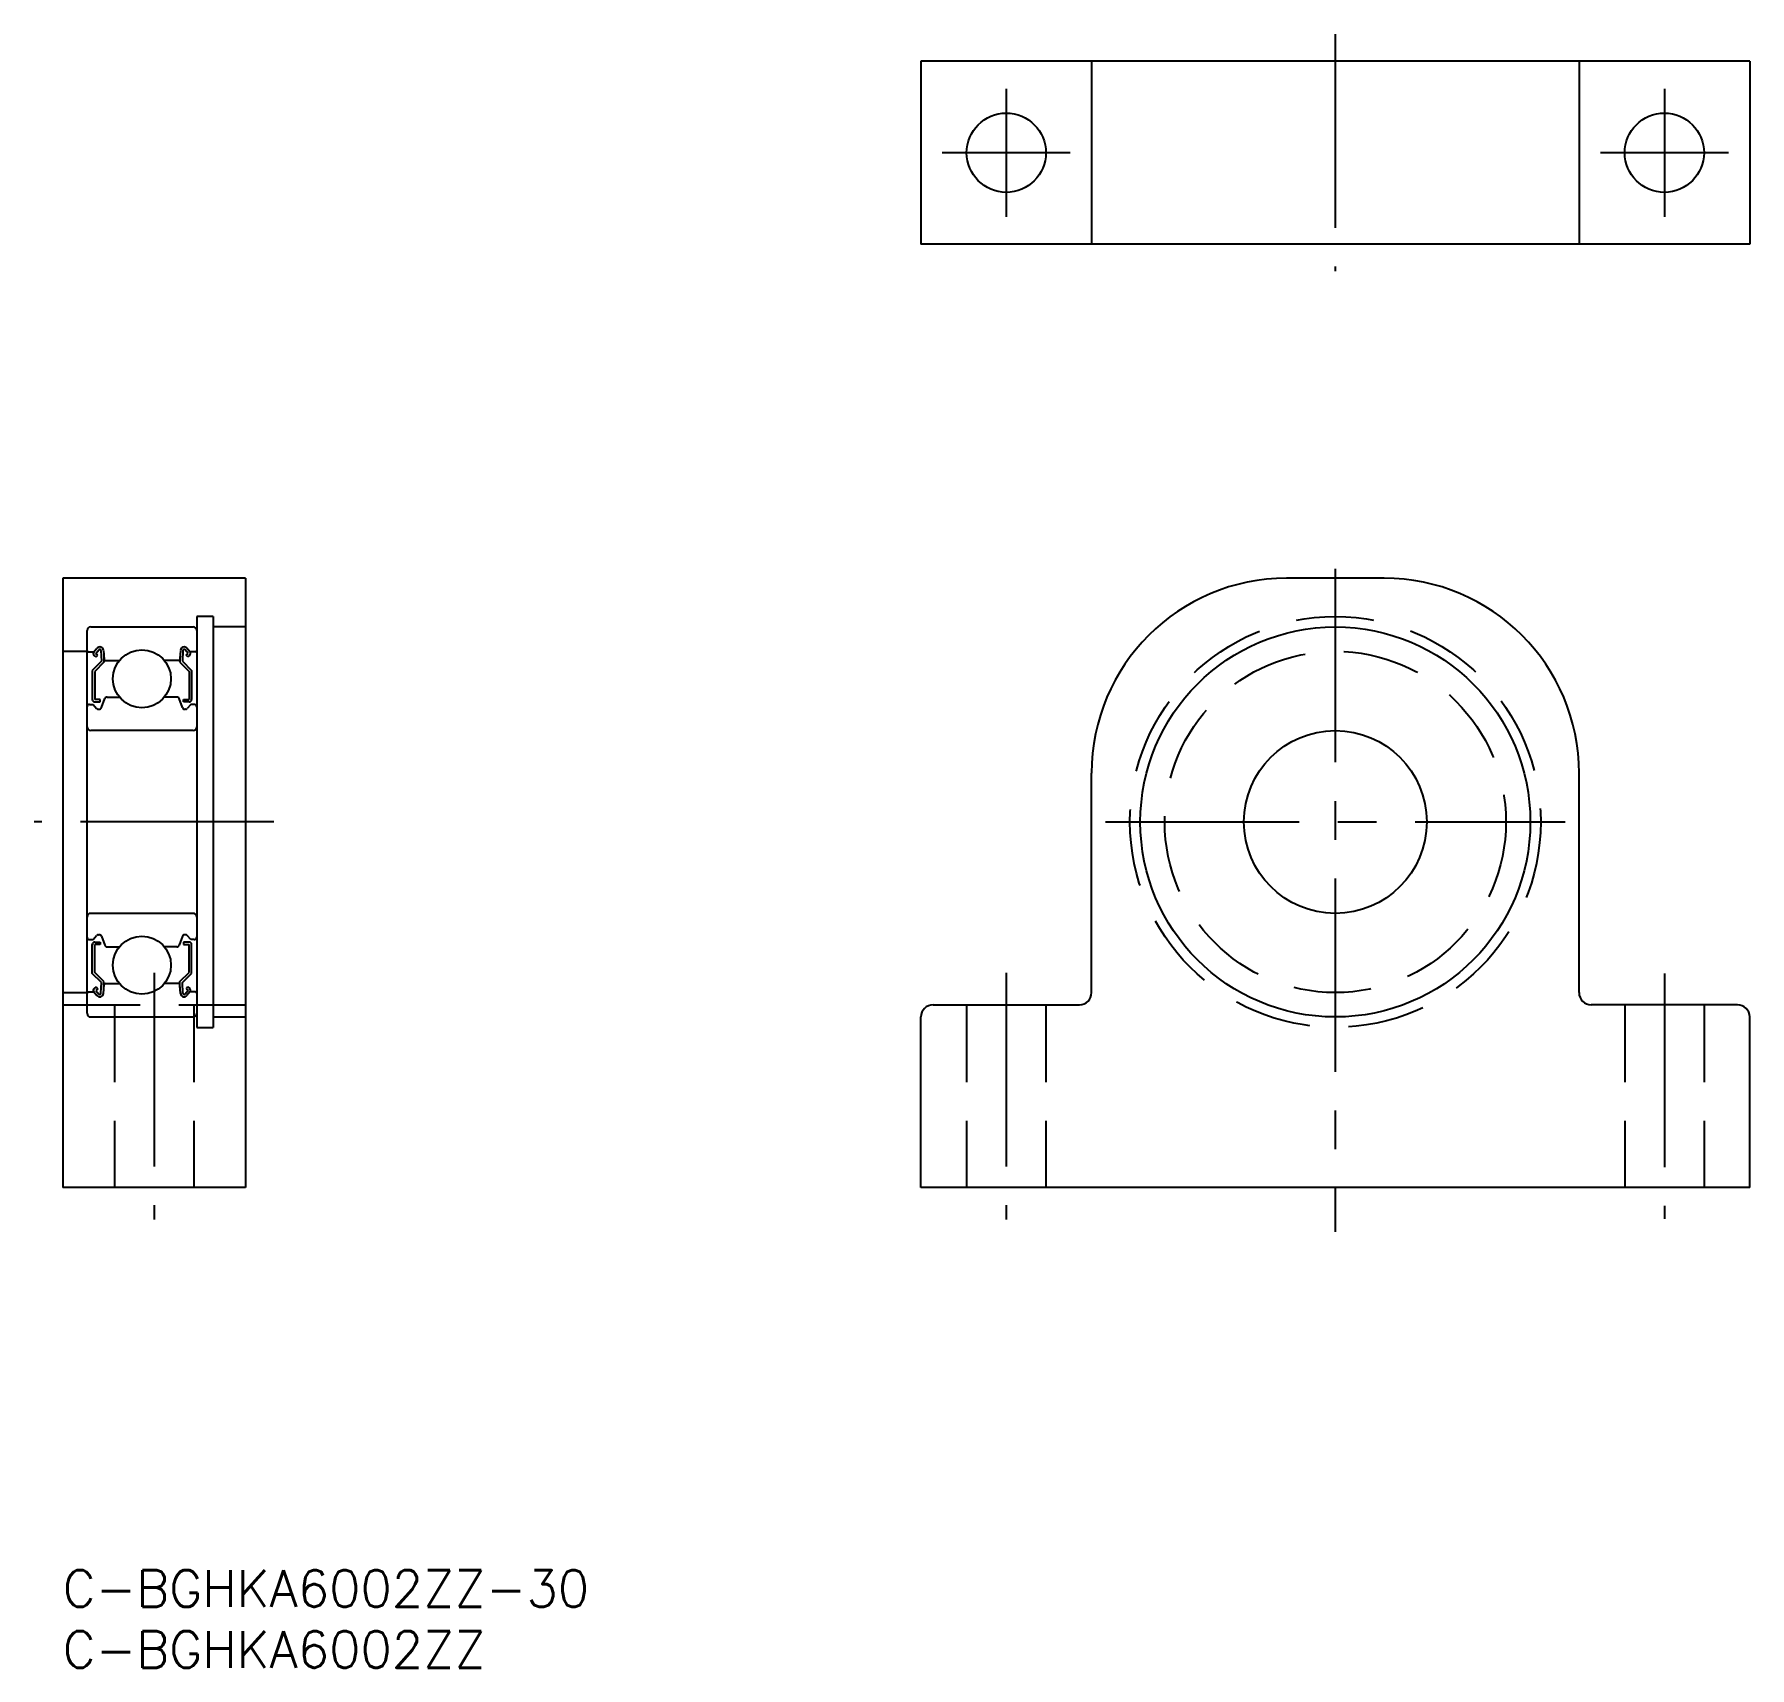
# Model space of a CAD drawing. Extents: x -2 to 138, y -8 to 126.
import ezdxf
from ezdxf.enums import TextEntityAlignment as Align

# ---------------------------------------------------------------- set-up
doc = ezdxf.new("R2010")
doc.units = 0
doc.header["$LTSCALE"] = 0.5
doc.linetypes.add('CENTER', pattern=[50.8, 31.75, -6.35, 6.35, -6.35])
doc.linetypes.add('DASHED', pattern=[19.05, 12.7, -6.35])
doc.layers.get('0').update_dxf_attribs({"linetype": 'CONTINUOUS'})
doc.layers.add('CENTER', color=1, linetype='CENTER')
doc.styles.get("Standard").update_dxf_attribs({"font": 'txt.shx', "height": 3, "bigfont": 'bigfont.shx'})

msp = doc.modelspace()

# ---------------------------------------------------------------- linework, layer by layer
at = {"color": 7, "linetype": 'CONTINUOUS'}
for p, q in [((70.42, 123.8), (70.42, 108.8)), ((138.42, 123.8), (70.42, 123.8)), ((84.42, 123.8), (84.42, 108.8)), ((124.42, 123.8), (124.42, 108.8)), ((138.42, 123.8), (138.42, 108.8)), ((138.42, 108.8), (70.42, 108.8)), ((0, 81.39), (0, 31.39)), ((15, 81.39), (0, 81.39)), ((15, 81.39), (15, 31.39)), ((108.42, 81.39), (100.42, 81.39)), ((11, 78.24), (11, 44.54)), ((12.35, 78.24), (11, 78.24)), ((12.35, 78.24), (12.35, 44.54)), ((2, 45.69), (2, 77.09)), ((2.3, 77.39), (10.7, 77.39)), ((15, 77.39), (12.35, 77.39)), ((2, 75.39), (0, 75.39)), ((2.1, 75.34), (2.56, 75.34)), ((2.56, 75.34), (2.81, 75.64)), ((2.74, 74.93), (2.58, 75.06)), ((2.71, 75.21), (2.96, 75.51)), ((2.87, 75.08), (2.71, 75.21)), ((2.74, 74.93), (2.87, 75.08)), ((3.14, 75.45), (3.18, 74.57)), ((3.34, 75.47), (3.4, 74.73)), ((3.38, 74.96), (3.38, 74.49)), ((3.5, 74.64), (4.65, 74.64)), ((9.5, 74.64), (8.35, 74.64)), ((9.66, 75.47), (9.6, 74.73)), ((9.62, 74.96), (9.62, 74.49)), ((9.86, 75.45), (9.82, 74.57)), ((10.29, 75.21), (10.04, 75.51)), ((10.13, 75.08), (10.29, 75.21)), ((10.26, 74.93), (10.13, 75.08)), ((10.44, 75.34), (10.19, 75.64)), ((10.26, 74.93), (10.42, 75.06)), ((10.9, 75.34), (10.44, 75.34)), ((3.18, 74.57), (2.43, 73.82)), ((2.43, 73.82), (2.43, 71.44)), ((3.38, 74.49), (2.63, 73.74)), ((2.63, 73.74), (2.63, 71.44)), ((9.62, 74.49), (10.37, 73.74)), ((9.82, 74.57), (10.57, 73.82)), ((10.37, 73.74), (10.37, 71.44)), ((10.57, 73.82), (10.57, 71.44)), ((2.2, 71.04), (2.5, 71.04)), ((2.5, 71.04), (2.78, 70.71)), ((3.08, 71.44), (2.63, 71.44)), ((2.63, 71.24), (3.08, 71.24)), ((2.93, 70.64), (2.99, 70.64)), ((3.08, 71.24), (3.08, 71.44)), ((3.18, 70.77), (3.45, 71.51)), ((3.64, 71.64), (4.65, 71.64)), ((9.36, 71.64), (8.35, 71.64)), ((9.82, 70.77), (9.55, 71.51)), ((9.92, 71.44), (10.37, 71.44)), ((9.92, 71.24), (9.92, 71.44)), ((10.37, 71.24), (9.92, 71.24)), ((10.07, 70.64), (10.01, 70.64)), ((10.5, 71.04), (10.22, 70.71)), ((10.8, 71.04), (10.5, 71.04)), ((10.7, 68.89), (2.3, 68.89)), ((84.42, 47.39), (84.42, 65.39)), ((124.42, 47.39), (124.42, 65.39)), ((10.7, 53.89), (2.3, 53.89)), ((2.93, 52.14), (2.99, 52.14)), ((10.07, 52.14), (10.01, 52.14)), ((2.2, 51.74), (2.5, 51.74)), ((2.43, 48.96), (2.43, 51.34)), ((2.5, 51.74), (2.78, 52.07)), ((2.63, 51.54), (3.08, 51.54)), ((2.63, 49.04), (2.63, 51.34)), ((3.08, 51.34), (2.63, 51.34)), ((3.08, 51.54), (3.08, 51.34)), ((3.18, 52.01), (3.45, 51.27)), ((3.64, 51.14), (4.65, 51.14)), ((9.36, 51.14), (8.35, 51.14)), ((9.82, 52.01), (9.55, 51.27)), ((10.37, 51.54), (9.92, 51.54)), ((9.92, 51.54), (9.92, 51.34)), ((9.92, 51.34), (10.37, 51.34)), ((10.5, 51.74), (10.22, 52.07)), ((10.37, 49.04), (10.37, 51.34)), ((10.8, 51.74), (10.5, 51.74)), ((10.57, 48.96), (10.57, 51.34)), ((3.18, 48.21), (2.43, 48.96)), ((3.38, 48.29), (2.63, 49.04)), ((3.14, 47.33), (3.18, 48.21)), ((3.34, 47.31), (3.4, 48.05)), ((3.38, 47.82), (3.38, 48.29)), ((3.5, 48.14), (4.65, 48.14)), ((9.5, 48.14), (8.35, 48.14)), ((9.66, 47.31), (9.6, 48.05)), ((9.62, 48.29), (10.37, 49.04)), ((9.62, 47.82), (9.62, 48.29)), ((9.82, 48.21), (10.57, 48.96)), ((9.86, 47.33), (9.82, 48.21)), ((0, 47.39), (2, 47.39)), ((2.1, 47.44), (2.56, 47.44)), ((2.56, 47.44), (2.81, 47.14)), ((2.74, 47.85), (2.58, 47.72)), ((2.87, 47.7), (2.71, 47.57)), ((2.71, 47.57), (2.96, 47.27)), ((2.74, 47.85), (2.87, 47.7)), ((10.29, 47.57), (10.04, 47.27)), ((10.26, 47.85), (10.13, 47.7)), ((10.13, 47.7), (10.29, 47.57)), ((10.44, 47.44), (10.19, 47.14)), ((10.26, 47.85), (10.42, 47.72)), ((10.9, 47.44), (10.44, 47.44)), ((2.3, 45.39), (10.7, 45.39)), ((12.35, 45.39), (15, 45.39)), ((70.42, 31.39), (70.42, 45.39)), ((71.42, 46.39), (83.42, 46.39)), ((137.42, 46.39), (125.42, 46.39)), ((138.42, 31.39), (138.42, 45.39)), ((11, 44.54), (12.35, 44.54)), ((15, 31.39), (0, 31.39)), ((138.42, 31.39), (70.42, 31.39))]:
    msp.add_line(p, q, dxfattribs=at)
at = {"color": 3, "linetype": 'DASHED'}
for p, q in [((0, 46.39), (15, 46.39)), ((4.25, 46.39), (4.25, 31.39)), ((10.75, 46.39), (10.75, 31.39)), ((74.17, 46.39), (74.17, 31.39)), ((80.67, 46.39), (80.67, 31.39)), ((128.17, 46.39), (128.17, 31.39)), ((134.67, 46.39), (134.67, 31.39))]:
    msp.add_line(p, q, dxfattribs=at)
at = {"color": 7, "linetype": 'CONTINUOUS'}
for centre, radius in [((77.42, 116.3), 3.25), ((131.42, 116.3), 3.25), ((104.42, 61.39), 16), ((6.5, 73.14), 2.38), ((104.42, 61.39), 7.5), ((6.5, 49.64), 2.38)]:
    msp.add_circle(centre, radius, dxfattribs=at)
at = {"color": 3, "linetype": 'DASHED'}
for radius in [16.85, 14]:
    msp.add_circle((104.42, 61.39), radius, dxfattribs=at)
at = {"color": 7, "linetype": 'CONTINUOUS'}
for centre, radius, start, end in [((100.42, 65.39), 16, 90, 180), ((108.42, 65.39), 16, 0, 90), ((2.3, 77.09), 0.3, 90, 180), ((10.7, 77.09), 0.3, 0, 90), ((2.1, 75.44), 0.1, 180, 270), ((2.71, 75.21), 0.2, 140.0002, 230.0848), ((3.04, 75.45), 0.3, 4.9968, 140.0002), ((3.04, 75.45), 0.1, 2.8198, 140.0033), ((3.5, 74.74), 0.1, 184.9968, 269.9995), ((9.5, 74.74), 0.1, 270.0005, 355.0032), ((9.96, 75.45), 0.3, 39.9998, 175.0032), ((9.96, 75.45), 0.1, 39.9967, 177.1802), ((10.29, 75.21), 0.2, 309.9152, 39.9998), ((10.9, 75.44), 0.1, 270, 0), ((2.2, 70.84), 0.2, 90, 180), ((2.63, 71.44), 0.2, 180, 270), ((2.93, 70.84), 0.2, 219.9962, 270), ((2.99, 70.84), 0.2, 270, 339.9919), ((3.64, 71.44), 0.2, 90, 159.9919), ((9.36, 71.44), 0.2, 20.0081, 90), ((10.01, 70.84), 0.2, 200.0081, 270), ((10.07, 70.84), 0.2, 270, 320.0038), ((10.37, 71.44), 0.2, 270, 0), ((10.8, 70.84), 0.2, 0, 90), ((2.3, 69.19), 0.3, 180, 270), ((10.7, 69.19), 0.3, 270, 0), ((2.3, 53.59), 0.3, 90, 180), ((10.7, 53.59), 0.3, 0, 90), ((2.93, 51.94), 0.2, 90, 140.0038), ((2.99, 51.94), 0.2, 20.0081, 90), ((10.01, 51.94), 0.2, 90, 159.9919), ((10.07, 51.94), 0.2, 39.9962, 90), ((2.2, 51.94), 0.2, 180, 270), ((2.63, 51.34), 0.2, 90, 180), ((3.64, 51.34), 0.2, 200.0081, 270), ((9.36, 51.34), 0.2, 270, 339.9919), ((10.37, 51.34), 0.2, 0, 90), ((10.8, 51.94), 0.2, 270, 0), ((3.5, 48.04), 0.1, 90.0005, 175.0032), ((9.5, 48.04), 0.1, 4.9968, 89.9995), ((2.1, 47.34), 0.1, 90, 180), ((2.71, 47.57), 0.2, 129.9152, 219.9998), ((3.04, 47.34), 0.3, 219.9998, 355.0032), ((3.04, 47.34), 0.1, 219.9967, 357.1802), ((9.96, 47.34), 0.3, 184.9968, 320.0002), ((9.96, 47.34), 0.1, 182.8198, 320.0033), ((10.29, 47.57), 0.2, 320.0002, 50.0848), ((10.9, 47.34), 0.1, 0, 90), ((83.42, 47.39), 1, 270, 0), ((125.42, 47.39), 1, 180, 270), ((2.3, 45.69), 0.3, 180, 270), ((10.7, 45.69), 0.3, 270, 0), ((71.42, 45.39), 1, 90, 180), ((137.42, 45.39), 1, 0, 90)]:
    msp.add_arc(centre, radius, start, end, dxfattribs=at)
at = {"layer": 'CENTER', "color": 1, "linetype": 'CENTER'}
for p, q in [((104.42, 126.02), (104.42, 106.59)), ((77.42, 121.55), (77.42, 111.05)), ((131.42, 121.55), (131.42, 111.05)), ((82.67, 116.3), (72.17, 116.3)), ((136.67, 116.3), (126.17, 116.3)), ((104.42, 82.16), (104.42, 27.77)), ((17.33, 61.39), (-2.33, 61.39)), ((85.57, 61.39), (123.27, 61.39)), ((7.5, 49.01), (7.5, 28.78)), ((77.42, 49.01), (77.42, 28.78)), ((131.42, 48.95), (131.42, 28.83))]:
    msp.add_line(p, q, dxfattribs=at)

# ---------------------------------------------------------------- texts
at = {"color": 7, "linetype": 'CONTINUOUS'}
for s, p in [('C-BGHKA6002ZZ-30', (0, 0)), ('C-BGHKA6002ZZ', (0, -5))]:
    msp.add_text(s, height=3, dxfattribs=at).set_placement(p, align=Align.TOP_LEFT)

doc.saveas('drawing.dxf')
